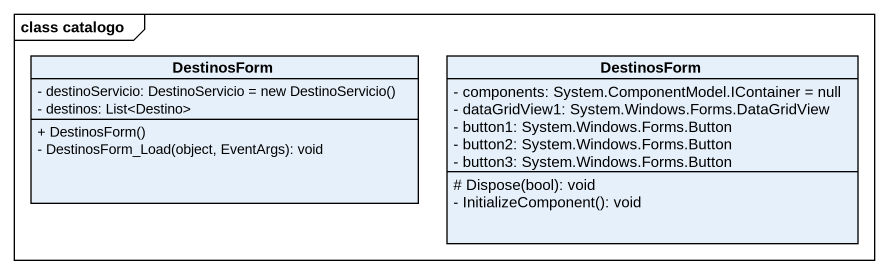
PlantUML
@startuml
mainframe class catalogo
hide circle
hide empty members
skinparam classAttributeIconSize 0
class DestinosForm {
  {field} - destinoServicio: DestinoServicio = new DestinoServicio()
  - destinos: List<Destino>
  + DestinosForm()
  - DestinosForm_Load(object, EventArgs): void
}
class "DestinosForm" as DestinosForm_2 {
  - components: System.ComponentModel.IContainer = null
  - dataGridView1: System.Windows.Forms.DataGridView
  - button1: System.Windows.Forms.Button
  - button2: System.Windows.Forms.Button
  - button3: System.Windows.Forms.Button
  # Dispose(bool): void
  - InitializeComponent(): void
}
@enduml
